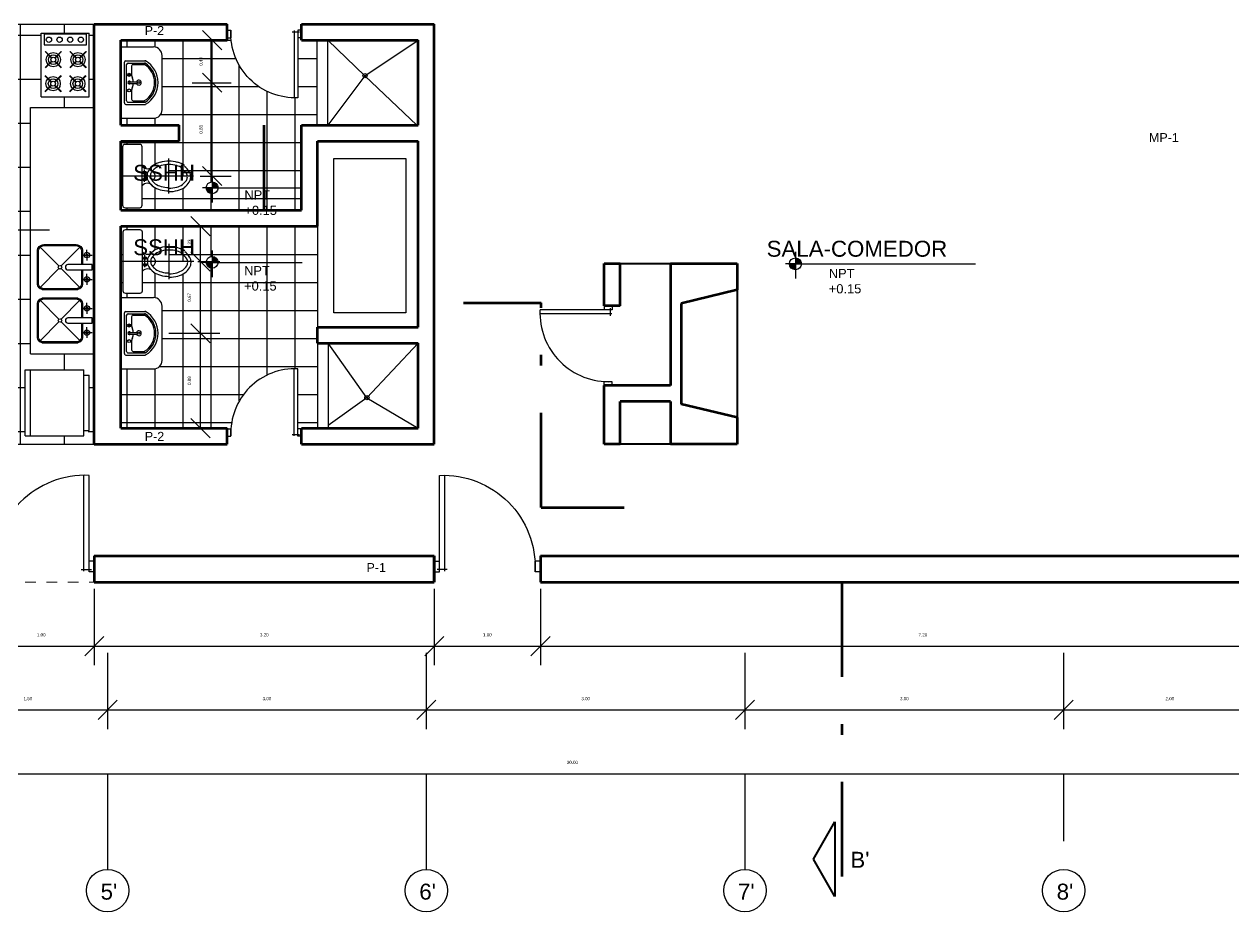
# Model space of a CAD drawing. Header units: millimetres. Extents: x 1110 to 1214, y 1038 to 1099.
# Drawn here: x 1190.43 to 1201.8, y 1085.82 to 1094.17 of the extents above; entities that cross this region are included whole.
import ezdxf

# ---------------------------------------------------------------- set-up
doc = ezdxf.new("R2010")
doc.units = ezdxf.units.MM
doc.linetypes.add('DASHDOT', pattern=[25.4, 12.7, -6.35, 0, -6.35])
doc.linetypes.add('JIS_02_1.2', pattern=[2.5, 1.25, -1.25])
for name, color, linetype, lineweight in [('CORTES', 150, 'Continuous', 40), ('LINEA-CORTE', 4, 'DASHDOT', 60), ('muros', 150, 'Continuous', 70), ('PROYECCION LOZA', 80, 'JIS_02_1.2', 5)]:
    doc.layers.add(name, color=color, linetype=linetype, lineweight=lineweight)
for name, color, linetype in [('EJES', 7, 'DASHDOT'), ('MUEBLES', 253, 'Continuous'), ('PUERTAS', 35, 'Continuous')]:
    doc.layers.add(name, color=color, linetype=linetype)
doc.styles.add('Annotative', font='arial.ttf')
doc.styles.get("Standard").update_dxf_attribs({"font": 'arial.ttf'})
doc.dimstyles.get("Standard").update_dxf_attribs({"dimtxt": 0.03, "dimasz": 0.18, "dimexe": 0.18, "dimexo": 0.0625, "dimgap": 0.09, "dimtad": 1, "dimtoh": 1, "dimzin": 0, "dimdsep": 46, "dimtxsty": 'Annotative', "dimblk": 'OBLIQUE', "dimcen": 0.09, "dimadec": 0, "dimazin": 0, "dimtfac": 1, "dimtofl": 0, "dimtmove": 0, "dimatfit": 3, "dimldrblk": 'OBLIQUE', "dimfxl": 1, "dimtolj": 1, "dimtzin": 0, "dimarcsym": 0})

# ---------------------------------------------------------------- blocks, each defined once
blk = doc.blocks.new('-P')
for p, q in [((0.335, -0.205), (0.335, 0.697)), ((0.385, -0.205), (0.385, 0.697)), ((-0.565, -0.209), (-0.565, -0.109)), ((-0.565, -0.109), (-0.515, -0.109)), ((-0.515, -0.209), (-0.515, -0.109)), ((0.385, -0.209), (0.385, -0.109)), ((0.435, -0.109), (0.385, -0.109)), ((0.435, -0.209), (0.435, -0.109)), ((-0.565, -0.209), (-0.515, -0.209)), ((0.312, -0.187), (0.407, -0.187)), ((0.435, -0.209), (0.385, -0.209))]:
    blk.add_line(p, q)
blk.add_arc((0.348, -0.165), 0.863, 87.4911, 182.5804)
blk = doc.blocks.new('puerta4')
at = {"xscale": -1}
blk.add_blockref('-P', (-0.565, 0.209), dxfattribs=at)
blk = doc.blocks.new('A$C250D141D')
at = {"layer": 'MUEBLES', "linetype": 'Continuous'}
for p, q in [((0.591, 0.388), (0.08, 0.388)), ((0, 0), (0, 0.308)), ((0.131, 0.047), (0.131, 0.229)), ((0.54, 0.047), (0.54, 0.229)), ((0.671, 0), (0.671, 0.308)), ((0.151, 0.068), (0.151, 0.224)), ((0.165, 0.115), (0.165, 0.22)), ((0.329, 0.115), (0.312, 0.115)), ((0.329, 0.08), (0.329, 0.151)), ((0.342, 0.08), (0.342, 0.151)), ((0.358, 0.115), (0.342, 0.115)), ((0.506, 0.115), (0.506, 0.22)), ((0.52, 0.068), (0.52, 0.224)), ((0.526, 0.034), (0.144, 0.034)), ((0.506, 0.054), (0.165, 0.054)), ((0.271, 0.102), (0.179, 0.102)), ((0.292, 0.109), (0.292, 0.108)), ((0.379, 0.109), (0.379, 0.108)), ((0.492, 0.102), (0.399, 0.102)), ((0.671, 0), (0, 0))]:
    blk.add_line(p, q, dxfattribs=at)
for centre, radius in [((0.335, 0.169), 0.00935), ((0.262, 0.078), 0.0142), ((0.262, 0.078), 0.00743), ((0.409, 0.078), 0.0142)]:
    blk.add_circle(centre, radius, dxfattribs=at)
for centre, radius, start, end in [((0.08, 0.308), 0.08, 90, 180), ((0.335, 0.116), 0.235, 29.7993, 150.2007), ((0.591, 0.308), 0.08, 0, 90), ((0.144, 0.227), 0.0136, 149.7338, 180), ((0.138, 0.229), 0.00682, 150.2007, 180), ((0.165, 0.222), 0.0136, 148.1891, 180), ((0.335, 0.116), 0.214, 31.27, 148.73), ((0.335, 0.116), 0.201, 32.3808, 147.6192), ((0.506, 0.222), 0.0136, 0, 31.8109), ((0.533, 0.229), 0.00682, 0, 29.7993), ((0.158, 0.224), 0.00682, 148.73, 180), ((0.179, 0.218), 0.0136, 147.0174, 180), ((0.172, 0.22), 0.00682, 147.6192, 180), ((0.179, 0.115), 0.0136, 180, 270), ((0.312, 0.081), 0.0341, 90, 125.9959), ((0.335, 0.169), 0.023, 287.2544, 252.7456), ((0.335, 0.151), 0.00682, 0, 180), ((0.358, 0.081), 0.0341, 54.0041, 90), ((0.492, 0.115), 0.0136, 270, 0), ((0.492, 0.218), 0.0136, 0, 32.9826), ((0.499, 0.22), 0.00682, 0, 32.3808), ((0.513, 0.224), 0.00682, 0, 31.27), ((0.144, 0.047), 0.0136, 180, 270), ((0.165, 0.068), 0.0136, 180, 270), ((0.271, 0.136), 0.0341, 270, 305.9959), ((0.335, 0.08), 0.0136, 120, 60), ((0.335, 0.08), 0.00682, 180, 0), ((0.399, 0.136), 0.0341, 234.0041, 270), ((0.506, 0.068), 0.0136, 270, 0), ((0.526, 0.047), 0.0136, 270, 0)]:
    blk.add_arc(centre, radius, start, end, dxfattribs=at)
blk = doc.blocks.new('A$C1C9A2D53')
at = {"layer": 'MUEBLES', "linetype": 'Continuous'}
for p, q in [((0.298, 0.687), (0.298, 0)), ((0.463, 0.456), (0.133, 0.456)), ((0.266, 0.204), (0.266, 0.255)), ((0.33, 0.204), (0.33, 0.25)), ((0, 0.181), (0, 0.043)), ((0.573, 0.204), (0.023, 0.204)), ((0.351, 0.227), (0.239, 0.227)), ((0.596, 0.043), (0.596, 0.181)), ((0.023, 0.02), (0.573, 0.02))]:
    blk.add_line(p, q, dxfattribs=at)
for centre in [(0.266, 0.227), (0.33, 0.227)]:
    blk.add_circle(centre, 0.0138, dxfattribs=at)
for centre, radius, start, end in [((0.381, 0.478), 0.22, 145.8471, 164.3045), ((0.381, 0.478), 0.188, 145.8471, 164.3045), ((0.338, 0.513), 0.158, 121.4072, 145.8471), ((0.338, 0.513), 0.126, 121.4072, 145.8471), ((0.306, 0.565), 0.0968, 90, 121.4072), ((0.306, 0.565), 0.0647, 90, 121.4072), ((0.306, 0.565), 0.0968, 58.5928, 90), ((0.306, 0.565), 0.0647, 58.5928, 90), ((0.274, 0.513), 0.126, 34.1529, 58.5928), ((0.274, 0.513), 0.158, 34.1529, 58.5928), ((0.223, 0.478), 0.188, 15.6955, 34.1529), ((0.223, 0.478), 0.22, 15.6955, 34.1529), ((0.461, 0.456), 0.303, 164.3045, 180), ((0.461, 0.456), 0.303, 180, 195.6955), ((0.461, 0.456), 0.271, 164.3045, 180), ((0.461, 0.456), 0.271, 180, 195.6955), ((0.135, 0.456), 0.271, 344.3045, 0), ((0.143, 0.456), 0.271, 0, 15.6955), ((0.135, 0.456), 0.303, 344.3045, 0), ((0.143, 0.456), 0.303, 0, 15.6955), ((0.381, 0.433), 0.22, 195.6955, 214.1529), ((0.381, 0.433), 0.188, 195.6955, 214.1529), ((0.215, 0.433), 0.188, 325.8471, 344.3045), ((0.215, 0.433), 0.22, 325.8471, 344.3045), ((0.33, 0.399), 0.158, 214.1529, 238.5928), ((0.167, 0.252), 0.062, 309.0422, 50.9578), ((0.33, 0.399), 0.126, 214.1529, 238.5928), ((0.298, 0.346), 0.0968, 238.5928, 270), ((0.297, 0.289), 0.0386, 157.2116, 171.0803), ((0.297, 0.289), 0.0392, 134.5942, 157.2116), ((0.298, 0.346), 0.0647, 238.5928, 270), ((0.298, 0.288), 0.0397, 112.2145, 134.5942), ((0.298, 0.288), 0.0403, 90, 112.2145), ((0.298, 0.288), 0.0403, 67.7855, 90), ((0.298, 0.346), 0.0647, 270, 301.4072), ((0.298, 0.346), 0.0968, 270, 301.4072), ((0.298, 0.288), 0.0397, 45.4058, 67.7855), ((0.299, 0.289), 0.0392, 22.7884, 45.4058), ((0.266, 0.399), 0.126, 301.4072, 325.8471), ((0.299, 0.289), 0.0386, 8.9197, 22.7884), ((0.266, 0.399), 0.158, 301.4072, 325.8471), ((0.429, 0.252), 0.062, 129.0422, 230.9578), ((0.023, 0.181), 0.0229, 90, 180), ((0.573, 0.181), 0.0229, 0, 90), ((0.023, 0.043), 0.0229, 180, 270), ((0.573, 0.043), 0.0229, 270, 0)]:
    blk.add_arc(centre, radius, start, end, dxfattribs=at)
blk = doc.blocks.new('_Oblique')
at = {"color": 0, "linetype": 'ByBlock', "lineweight": -2}
blk.add_line((-0.5, -0.5), (0.5, 0.5), dxfattribs=at)
blk = doc.blocks.new('*D58')
at = {"color": 0, "lineweight": -2}
for p, q in [((1190.086, 1088.959), (1190.086, 1088.141)), ((1191.086, 1088.859), (1191.086, 1088.141)), ((1190.086, 1088.321), (1191.086, 1088.321))]:
    blk.add_line(p, q, dxfattribs=at)
at = {"layer": 'Defpoints', "color": 0}
for p in [(1190.086, 1089.021), (1191.086, 1088.921), (1191.086, 1088.321)]:
    blk.add_point(p, dxfattribs=at)
at = {"color": 0, "lineweight": -2, "xscale": 0.18, "yscale": 0.18, "zscale": 0.18, "rotation": 180}
blk.add_blockref('_Oblique', (1190.086, 1088.321), dxfattribs=at)
at = {"color": 0, "lineweight": -2, "xscale": 0.18, "yscale": 0.18, "zscale": 0.18}
blk.add_blockref('_Oblique', (1191.086, 1088.321), dxfattribs=at)
at = {"color": 0, "insert": (1190.586, 1088.427), "char_height": 0.03, "attachment_point": 5, "style": 'Annotative'}
blk.add_mtext('\\A1;1.00', dxfattribs=at)
blk = doc.blocks.new('*D59')
at = {"color": 0, "lineweight": -2}
for p, q in [((1191.086, 1088.859), (1191.086, 1088.141)), ((1194.286, 1088.859), (1194.286, 1088.141)), ((1191.086, 1088.321), (1194.286, 1088.321))]:
    blk.add_line(p, q, dxfattribs=at)
at = {"layer": 'Defpoints', "color": 0}
for p in [(1191.086, 1088.921), (1194.286, 1088.921), (1194.286, 1088.321)]:
    blk.add_point(p, dxfattribs=at)
at = {"color": 0, "lineweight": -2, "xscale": 0.18, "yscale": 0.18, "zscale": 0.18, "rotation": 180}
blk.add_blockref('_Oblique', (1191.086, 1088.321), dxfattribs=at)
at = {"color": 0, "lineweight": -2, "xscale": 0.18, "yscale": 0.18, "zscale": 0.18}
blk.add_blockref('_Oblique', (1194.286, 1088.321), dxfattribs=at)
at = {"color": 0, "insert": (1192.686, 1088.427), "char_height": 0.03, "attachment_point": 5, "style": 'Annotative'}
blk.add_mtext('\\A1;3.20', dxfattribs=at)
blk = doc.blocks.new('*D60')
at = {"color": 0, "lineweight": -2}
for p, q in [((1194.286, 1088.859), (1194.286, 1088.141)), ((1195.286, 1088.859), (1195.286, 1088.141)), ((1194.286, 1088.321), (1195.286, 1088.321))]:
    blk.add_line(p, q, dxfattribs=at)
at = {"layer": 'Defpoints', "color": 0}
for p in [(1194.286, 1088.921), (1195.286, 1088.921), (1195.286, 1088.321)]:
    blk.add_point(p, dxfattribs=at)
at = {"color": 0, "lineweight": -2, "xscale": 0.18, "yscale": 0.18, "zscale": 0.18, "rotation": 180}
blk.add_blockref('_Oblique', (1194.286, 1088.321), dxfattribs=at)
at = {"color": 0, "lineweight": -2, "xscale": 0.18, "yscale": 0.18, "zscale": 0.18}
blk.add_blockref('_Oblique', (1195.286, 1088.321), dxfattribs=at)
at = {"color": 0, "insert": (1194.786, 1088.427), "char_height": 0.03, "attachment_point": 5, "style": 'Annotative'}
blk.add_mtext('\\A1;1.00', dxfattribs=at)
blk = doc.blocks.new('*D67')
at = {"color": 0, "lineweight": -2}
for p, q in [((1189.711, 1088.259), (1189.711, 1087.541)), ((1191.211, 1088.259), (1191.211, 1087.541)), ((1189.711, 1087.721), (1191.211, 1087.721))]:
    blk.add_line(p, q, dxfattribs=at)
at = {"layer": 'Defpoints', "color": 0}
for p in [(1189.711, 1088.321), (1191.211, 1088.321), (1191.211, 1087.721)]:
    blk.add_point(p, dxfattribs=at)
at = {"color": 0, "lineweight": -2, "xscale": 0.18, "yscale": 0.18, "zscale": 0.18, "rotation": 180}
blk.add_blockref('_Oblique', (1189.711, 1087.721), dxfattribs=at)
at = {"color": 0, "lineweight": -2, "xscale": 0.18, "yscale": 0.18, "zscale": 0.18}
blk.add_blockref('_Oblique', (1191.211, 1087.721), dxfattribs=at)
at = {"color": 0, "insert": (1190.461, 1087.827), "char_height": 0.03, "attachment_point": 5, "style": 'Annotative'}
blk.add_mtext('\\A1;1.50', dxfattribs=at)
blk = doc.blocks.new('*D68')
at = {"color": 0, "lineweight": -2}
for p, q in [((1191.211, 1088.259), (1191.211, 1087.541)), ((1194.211, 1088.259), (1194.211, 1087.541)), ((1191.211, 1087.721), (1194.211, 1087.721))]:
    blk.add_line(p, q, dxfattribs=at)
at = {"layer": 'Defpoints', "color": 0}
for p in [(1191.211, 1088.321), (1194.211, 1088.321), (1194.211, 1087.721)]:
    blk.add_point(p, dxfattribs=at)
at = {"color": 0, "lineweight": -2, "xscale": 0.18, "yscale": 0.18, "zscale": 0.18, "rotation": 180}
blk.add_blockref('_Oblique', (1191.211, 1087.721), dxfattribs=at)
at = {"color": 0, "lineweight": -2, "xscale": 0.18, "yscale": 0.18, "zscale": 0.18}
blk.add_blockref('_Oblique', (1194.211, 1087.721), dxfattribs=at)
at = {"color": 0, "insert": (1192.711, 1087.827), "char_height": 0.03, "attachment_point": 5, "style": 'Annotative'}
blk.add_mtext('\\A1;3.00', dxfattribs=at)
blk = doc.blocks.new('*D69')
at = {"color": 0, "lineweight": -2}
for p, q in [((1194.211, 1088.259), (1194.211, 1087.541)), ((1197.211, 1088.259), (1197.211, 1087.541)), ((1194.211, 1087.721), (1197.211, 1087.721))]:
    blk.add_line(p, q, dxfattribs=at)
at = {"layer": 'Defpoints', "color": 0}
for p in [(1194.211, 1088.321), (1197.211, 1088.321), (1197.211, 1087.721)]:
    blk.add_point(p, dxfattribs=at)
at = {"color": 0, "lineweight": -2, "xscale": 0.18, "yscale": 0.18, "zscale": 0.18, "rotation": 180}
blk.add_blockref('_Oblique', (1194.211, 1087.721), dxfattribs=at)
at = {"color": 0, "lineweight": -2, "xscale": 0.18, "yscale": 0.18, "zscale": 0.18}
blk.add_blockref('_Oblique', (1197.211, 1087.721), dxfattribs=at)
at = {"color": 0, "insert": (1195.711, 1087.827), "char_height": 0.03, "attachment_point": 5, "style": 'Annotative'}
blk.add_mtext('\\A1;3.00', dxfattribs=at)
blk = doc.blocks.new('*D70')
at = {"color": 0, "lineweight": -2}
for p, q in [((1197.211, 1088.259), (1197.211, 1087.541)), ((1200.211, 1088.259), (1200.211, 1087.541)), ((1197.211, 1087.721), (1200.211, 1087.721))]:
    blk.add_line(p, q, dxfattribs=at)
at = {"layer": 'Defpoints', "color": 0}
for p in [(1197.211, 1088.321), (1200.211, 1088.321), (1200.211, 1087.721)]:
    blk.add_point(p, dxfattribs=at)
at = {"color": 0, "lineweight": -2, "xscale": 0.18, "yscale": 0.18, "zscale": 0.18, "rotation": 180}
blk.add_blockref('_Oblique', (1197.211, 1087.721), dxfattribs=at)
at = {"color": 0, "lineweight": -2, "xscale": 0.18, "yscale": 0.18, "zscale": 0.18}
blk.add_blockref('_Oblique', (1200.211, 1087.721), dxfattribs=at)
at = {"color": 0, "insert": (1198.711, 1087.827), "char_height": 0.03, "attachment_point": 5, "style": 'Annotative'}
blk.add_mtext('\\A1;3.00', dxfattribs=at)
blk = doc.blocks.new('*D80')
at = {"color": 0, "lineweight": -2}
for p, q in [((1195.286, 1088.859), (1195.286, 1088.141)), ((1202.486, 1088.859), (1202.486, 1088.141)), ((1195.286, 1088.321), (1202.486, 1088.321))]:
    blk.add_line(p, q, dxfattribs=at)
at = {"layer": 'Defpoints', "color": 0}
for p in [(1195.286, 1088.921), (1202.486, 1088.921), (1202.486, 1088.321)]:
    blk.add_point(p, dxfattribs=at)
at = {"color": 0, "lineweight": -2, "xscale": 0.18, "yscale": 0.18, "zscale": 0.18, "rotation": 180}
blk.add_blockref('_Oblique', (1195.286, 1088.321), dxfattribs=at)
at = {"color": 0, "lineweight": -2, "xscale": 0.18, "yscale": 0.18, "zscale": 0.18}
blk.add_blockref('_Oblique', (1202.486, 1088.321), dxfattribs=at)
at = {"color": 0, "insert": (1198.886, 1088.427), "char_height": 0.03, "attachment_point": 5, "style": 'Annotative'}
blk.add_mtext('\\A1;7.20', dxfattribs=at)
blk = doc.blocks.new('*D87')
at = {"color": 0, "lineweight": -2}
for p, q in [((1200.211, 1088.259), (1200.211, 1087.541)), ((1202.211, 1088.259), (1202.211, 1087.541)), ((1200.211, 1087.721), (1202.211, 1087.721))]:
    blk.add_line(p, q, dxfattribs=at)
at = {"layer": 'Defpoints', "color": 0}
for p in [(1200.211, 1088.321), (1202.211, 1088.321), (1202.211, 1087.721)]:
    blk.add_point(p, dxfattribs=at)
at = {"color": 0, "lineweight": -2, "xscale": 0.18, "yscale": 0.18, "zscale": 0.18, "rotation": 180}
blk.add_blockref('_Oblique', (1200.211, 1087.721), dxfattribs=at)
at = {"color": 0, "lineweight": -2, "xscale": 0.18, "yscale": 0.18, "zscale": 0.18}
blk.add_blockref('_Oblique', (1202.211, 1087.721), dxfattribs=at)
at = {"color": 0, "insert": (1201.211, 1087.827), "char_height": 0.03, "attachment_point": 5, "style": 'Annotative'}
blk.add_mtext('\\A1;2.00', dxfattribs=at)
blk = doc.blocks.new('*D90')
at = {"color": 0, "lineweight": -2}
for p, q in [((1180.586, 1088.259), (1180.586, 1086.941)), ((1210.586, 1088.259), (1210.586, 1086.941)), ((1180.586, 1087.121), (1210.586, 1087.121))]:
    blk.add_line(p, q, dxfattribs=at)
at = {"layer": 'Defpoints', "color": 0}
for p in [(1180.586, 1088.321), (1210.586, 1088.321), (1210.586, 1087.121)]:
    blk.add_point(p, dxfattribs=at)
at = {"color": 0, "lineweight": -2, "xscale": 0.18, "yscale": 0.18, "zscale": 0.18, "rotation": 180}
blk.add_blockref('_Oblique', (1180.586, 1087.121), dxfattribs=at)
at = {"color": 0, "lineweight": -2, "xscale": 0.18, "yscale": 0.18, "zscale": 0.18}
blk.add_blockref('_Oblique', (1210.586, 1087.121), dxfattribs=at)
at = {"color": 0, "insert": (1195.586, 1087.227), "char_height": 0.03, "attachment_point": 5, "style": 'Annotative'}
blk.add_mtext('\\A1;30.00', dxfattribs=at)
blk = doc.blocks.new('*D101')
at = {"color": 0, "lineweight": -2}
for p, q in [((1191.786, 1091.264), (1192.266, 1091.264)), ((1192.086, 1090.371), (1192.086, 1091.264)), ((1191.786, 1090.371), (1192.266, 1090.371))]:
    blk.add_line(p, q, dxfattribs=at)
at = {"layer": 'Defpoints', "color": 0}
for p in [(1191.724, 1091.264), (1192.086, 1091.264), (1191.724, 1090.371)]:
    blk.add_point(p, dxfattribs=at)
at = {"color": 0, "lineweight": -2, "xscale": 0.18, "yscale": 0.18, "zscale": 0.18}
for p, rotation in [((1192.086, 1091.264), 90), ((1192.086, 1090.371), 270)]:
    blk.add_blockref('_Oblique', p, dxfattribs=dict(at, rotation=rotation))
at = {"color": 0, "insert": (1191.981, 1090.818), "char_height": 0.03, "attachment_point": 5, "rotation": 90, "style": 'Annotative'}
blk.add_mtext('\\A1;0.89', dxfattribs=at)
blk = doc.blocks.new('*D102')
at = {"color": 0, "lineweight": -2}
for p, q in [((1192.059, 1091.939), (1192.266, 1091.939)), ((1192.086, 1091.264), (1192.086, 1091.939)), ((1191.786, 1091.264), (1192.266, 1091.264))]:
    blk.add_line(p, q, dxfattribs=at)
at = {"layer": 'Defpoints', "color": 0}
for p in [(1191.996, 1091.939), (1192.086, 1091.939), (1191.724, 1091.264)]:
    blk.add_point(p, dxfattribs=at)
at = {"color": 0, "lineweight": -2, "xscale": 0.18, "yscale": 0.18, "zscale": 0.18}
for p, rotation in [((1192.086, 1091.939), 90), ((1192.086, 1091.264), 270)]:
    blk.add_blockref('_Oblique', p, dxfattribs=dict(at, rotation=rotation))
at = {"color": 0, "insert": (1191.981, 1091.601), "char_height": 0.03, "attachment_point": 5, "rotation": 90, "style": 'Annotative'}
blk.add_mtext('\\A1;0.67', dxfattribs=at)
blk = doc.blocks.new('*D103')
at = {"color": 0, "lineweight": -2}
for p, q in [((1192.024, 1092.271), (1191.906, 1092.271)), ((1192.086, 1091.939), (1192.086, 1092.271)), ((1192.059, 1091.939), (1192.266, 1091.939))]:
    blk.add_line(p, q, dxfattribs=at)
at = {"layer": 'Defpoints', "color": 0}
for p in [(1192.086, 1092.271), (1192.086, 1092.271), (1191.996, 1091.939)]:
    blk.add_point(p, dxfattribs=at)
at = {"color": 0, "lineweight": -2, "xscale": 0.18, "yscale": 0.18, "zscale": 0.18}
for p, rotation in [((1192.086, 1092.271), 90), ((1192.086, 1091.939), 270)]:
    blk.add_blockref('_Oblique', p, dxfattribs=dict(at, rotation=rotation))
at = {"color": 0, "insert": (1191.981, 1092.105), "char_height": 0.03, "attachment_point": 5, "rotation": 90, "style": 'Annotative'}
blk.add_mtext('\\A1;0.33', dxfattribs=at)
blk = doc.blocks.new('*D104')
at = {"color": 0, "lineweight": -2}
for p, q in [((1192.008, 1093.621), (1192.375, 1093.621)), ((1192.195, 1092.743), (1192.195, 1093.621)), ((1192.081, 1092.743), (1192.375, 1092.743))]:
    blk.add_line(p, q, dxfattribs=at)
at = {"layer": 'Defpoints', "color": 0}
for p in [(1191.946, 1093.621), (1192.195, 1093.621), (1192.019, 1092.743)]:
    blk.add_point(p, dxfattribs=at)
at = {"color": 0, "lineweight": -2, "xscale": 0.18, "yscale": 0.18, "zscale": 0.18}
for p, rotation in [((1192.195, 1093.621), 90), ((1192.195, 1092.743), 270)]:
    blk.add_blockref('_Oblique', p, dxfattribs=dict(at, rotation=rotation))
at = {"color": 0, "insert": (1192.09, 1093.182), "char_height": 0.03, "attachment_point": 5, "rotation": 90, "style": 'Annotative'}
blk.add_mtext('\\A1;0.88', dxfattribs=at)
blk = doc.blocks.new('*D105')
at = {"color": 0, "lineweight": -2}
for p, q in [((1192.071, 1094.021), (1192.375, 1094.021)), ((1192.195, 1093.621), (1192.195, 1094.021)), ((1192.071, 1093.621), (1192.375, 1093.621))]:
    blk.add_line(p, q, dxfattribs=at)
at = {"layer": 'Defpoints', "color": 0}
for p in [(1192.008, 1094.021), (1192.195, 1094.021), (1192.008, 1093.621)]:
    blk.add_point(p, dxfattribs=at)
at = {"color": 0, "lineweight": -2, "xscale": 0.18, "yscale": 0.18, "zscale": 0.18}
for p, rotation in [((1192.195, 1094.021), 90), ((1192.195, 1093.621), 270)]:
    blk.add_blockref('_Oblique', p, dxfattribs=dict(at, rotation=rotation))
at = {"color": 0, "insert": (1192.09, 1093.821), "char_height": 0.03, "attachment_point": 5, "rotation": 90, "style": 'Annotative'}
blk.add_mtext('\\A1;0.40', dxfattribs=at)

msp = doc.modelspace()

# ---------------------------------------------------------------- hatches: boundary and pattern name
at = {"ltscale": 0.1}
h = msp.add_hatch(color=256, dxfattribs=at)
h.dxf.hatch_style = 1
h.paths.add_polyline_path([(1192.251, 1092.632, 0.414214), (1192.195, 1092.688), (1192.195, 1092.632)])
h.paths.add_polyline_path([(1192.195, 1092.632), (1192.14, 1092.632, 0.414214), (1192.195, 1092.577)])
h = msp.add_hatch(color=256, dxfattribs=at)
h.dxf.hatch_style = 1
h.paths.add_polyline_path([(1192.251, 1091.931, 0.414214), (1192.195, 1091.987), (1192.195, 1091.931)])
h.paths.add_polyline_path([(1192.195, 1091.931), (1192.14, 1091.931, 0.414214), (1192.195, 1091.875)])
h = msp.add_hatch(color=256, dxfattribs=at)
h.dxf.hatch_style = 1
h.paths.add_polyline_path([(1197.742, 1091.917, 0.414214), (1197.686, 1091.973), (1197.686, 1091.917)])
h.paths.add_polyline_path([(1197.686, 1091.917), (1197.63, 1091.917, 0.414214), (1197.686, 1091.862)])
at = {"layer": 'MUEBLES'}
h = msp.add_hatch(dxfattribs=at)
h.set_pattern_fill('ANSI37', color=256, scale=0.1305, angle=45)
h.set_pattern_definition([(90, (0, 6.01868), (-0.4143375, 1e-16), []), (180, (0, 6.01868), (-1e-16, -0.4143375), [])])
h.paths.add_polyline_path([(1190.486, 1093.388), (1191.086, 1093.388), (1191.086, 1094.171), (1189.786, 1094.171), (1189.786, 1094.021), (1189.486, 1094.021), (1189.486, 1091.071), (1189.486, 1090.921), (1189.486, 1090.371), (1189.486, 1090.221), (1191.086, 1090.221), (1191.086, 1091.071), (1190.486, 1091.071), (1190.486, 1092.237), (1189.871, 1092.237, -1), (1189.76, 1092.237, -1), (1189.871, 1092.237), (1190.486, 1092.237)])
h.paths.add_polyline_path([(1190.586, 1093.488), (1190.586, 1094.088), (1191.036, 1094.088), (1191.036, 1093.488)], flags=16)
h.paths.add_polyline_path([(1190.63, 1093.612, -1), (1190.765, 1093.612, -1)], flags=0)
h.paths.add_polyline_path([(1190.652, 1093.612, -1), (1190.743, 1093.612, -1)], flags=0)
h.paths.add_polyline_path([(1190.632, 1093.838, -1), (1190.768, 1093.838, -1)], flags=0)
h.paths.add_polyline_path([(1190.655, 1093.838, -1), (1190.745, 1093.838, -1)], flags=0)
h.paths.add_polyline_path([(1190.862, 1093.612, -1), (1190.998, 1093.612, -1)], flags=0)
h.paths.add_polyline_path([(1190.975, 1093.612, -1), (1190.885, 1093.612, -1)], flags=0)
h.paths.add_polyline_path([(1190.865, 1093.838, -1), (1191, 1093.838, -1)], flags=0)
h.paths.add_polyline_path([(1190.887, 1093.838, -1), (1190.978, 1093.838, -1)], flags=0)
h.paths.add_polyline_path([(1190.613, 1093.977), (1190.613, 1094.077), (1191.013, 1094.077), (1191.013, 1093.977)], flags=0)
h.paths.add_polyline_path([(1190.436, 1090.921), (1190.986, 1090.921), (1191.036, 1090.871), (1191.036, 1090.349), (1190.986, 1090.299), (1190.436, 1090.299)], flags=16)
h.paths.add_polyline_path([(1189.826, 1092.207), (1190.717, 1092.207), (1190.717, 1092.563), (1189.826, 1092.563)], flags=25)
h.paths.add_polyline_path([(1189.851, 1092.055), (1190.436, 1092.055), (1190.436, 1092.26), (1189.851, 1092.26)], flags=24)
h = msp.add_hatch(dxfattribs=at)
h.set_pattern_fill('ANSI37', color=256, scale=0.083, angle=45)
h.set_pattern_definition([(90, (0, 6.01868), (-0.263525, 0), []), (180, (0, 6.01868), (0, -0.263525), [])])
h.paths.add_polyline_path([(1193.001, 1090.931), (1193.001, 1090.366), (1193.036, 1090.366), (1193.036, 1090.371), (1193.186, 1090.371), (1193.186, 1091.171), (1193.186, 1091.321), (1193.186, 1092.271), (1191.336, 1092.271), (1191.336, 1091.939), (1191.355, 1091.939), (1191.355, 1092.214, -0.414263), (1191.378, 1092.237), (1191.515, 1092.237, -0.414214), (1191.538, 1092.214), (1191.538, 1092.03, 0.384528), (1191.62, 1092.017, -0.049769), (1191.645, 1092.038, -0.080679), (1191.708, 1092.067, -0.068592), (1191.79, 1092.078), (1191.79, 1091.939), (1191.996, 1091.939, -0.020507), (1191.997, 1091.931, -0.137952), (1191.983, 1091.88, -0.107027), (1191.936, 1091.832, -0.080703), (1191.872, 1091.802, -0.068592), (1191.79, 1091.791), (1191.79, 1091.799, -0.068592), (1191.708, 1091.81, -0.08071), (1191.645, 1091.84, -0.049726), (1191.62, 1091.86, 0.384528), (1191.538, 1091.847), (1191.538, 1091.664, -0.414214), (1191.515, 1091.641), (1191.378, 1091.641, -0.414214), (1191.355, 1091.664), (1191.355, 1091.939), (1191.336, 1091.939), (1191.336, 1091.599), (1191.644, 1091.599, -0.414259), (1191.724, 1091.519), (1191.724, 1091.008, -0.414179), (1191.644, 1090.928), (1191.336, 1090.928), (1191.336, 1090.371), (1192.336, 1090.371), (1192.336, 1090.366), (1192.372, 1090.366, -0.408056)])
h.paths.add_polyline_path([(1192.14, 1091.931, -1), (1192.251, 1091.931, -1)], flags=16)
h.paths.add_polyline_path([(1192.372, 1094.044), (1192.336, 1094.044), (1192.336, 1094.021), (1191.336, 1094.021), (1191.336, 1093.957), (1191.644, 1093.957, -0.414259), (1191.724, 1093.877), (1191.724, 1093.366, -0.414179), (1191.644, 1093.286), (1191.336, 1093.286), (1191.336, 1093.221), (1191.886, 1093.221), (1191.886, 1093.071), (1191.336, 1093.071), (1191.336, 1092.743), (1191.352, 1092.743), (1191.352, 1093.018, -0.414263), (1191.375, 1093.041), (1191.513, 1093.041, -0.414214), (1191.536, 1093.018), (1191.536, 1092.835, 0.384528), (1191.618, 1092.822, -0.049769), (1191.642, 1092.842, -0.080679), (1191.706, 1092.872, -0.068592), (1191.788, 1092.883), (1191.788, 1092.743), (1191.994, 1092.743, -0.020507), (1191.994, 1092.735, -0.137952), (1191.98, 1092.685, -0.107027), (1191.934, 1092.637, -0.080703), (1191.87, 1092.607, -0.068592), (1191.788, 1092.596), (1191.788, 1092.603, -0.068592), (1191.706, 1092.615, -0.08071), (1191.642, 1092.644, -0.049726), (1191.618, 1092.665, 0.384528), (1191.536, 1092.652), (1191.536, 1092.468, -0.414214), (1191.513, 1092.445), (1191.375, 1092.445, -0.414214), (1191.352, 1092.468), (1191.352, 1092.743), (1191.336, 1092.743), (1191.336, 1092.421), (1193.036, 1092.421), (1193.036, 1092.632), (1192.251, 1092.632, -1), (1192.14, 1092.632, -1), (1192.251, 1092.632), (1193.036, 1092.632), (1193.036, 1093.221), (1193.184, 1093.221), (1193.184, 1094.021), (1193.036, 1094.021), (1193.036, 1094.044), (1193.001, 1094.044), (1193.001, 1093.48, -0.408056)])
h.paths.add_polyline_path([(1192.273, 1091.901), (1192.93, 1091.901), (1192.93, 1092.257), (1192.273, 1092.257)], flags=24)
h.paths.add_polyline_path([(1192.273, 1092.603), (1192.93, 1092.603), (1192.93, 1092.958), (1192.273, 1092.958)], flags=24)

# ---------------------------------------------------------------- linework, layer by layer
at = {"color": 0}
for p, q in [((1189.786, 1094.171), (1191.086, 1094.171)), ((1193.634, 1093.687), (1193.284, 1094.021)), ((1193.634, 1093.687), (1194.136, 1094.021)), ((1193.634, 1093.687), (1193.284, 1093.221)), ((1193.634, 1093.687), (1194.122, 1093.221)), ((1193.652, 1090.658), (1193.286, 1091.171)), ((1193.652, 1090.658), (1194.136, 1091.171)), ((1193.652, 1090.658), (1193.286, 1090.397)), ((1193.652, 1090.658), (1194.136, 1090.371)), ((1189.486, 1090.221), (1191.086, 1090.221)), ((1191.211, 1087.121), (1191.211, 1086.221)), ((1194.211, 1087.121), (1194.211, 1086.221)), ((1197.211, 1087.121), (1197.211, 1086.221))]:
    msp.add_line(p, q, dxfattribs=at)
at = {"ltscale": 0.1}
for p, q in [((1192.195, 1092.744), (1192.195, 1092.494)), ((1192.195, 1092.632), (1192.104, 1092.632)), ((1192.195, 1092.632), (1193.043, 1092.632)), ((1192.195, 1092.632), (1192.195, 1092.521)), ((1189.815, 1092.237), (1190.663, 1092.237)), ((1192.195, 1091.931), (1192.104, 1091.931)), ((1192.195, 1092.043), (1192.195, 1091.793)), ((1192.195, 1091.931), (1193.043, 1091.931)), ((1192.195, 1091.931), (1192.195, 1091.82)), ((1197.686, 1092.029), (1197.686, 1091.779)), ((1197.686, 1091.917), (1197.594, 1091.917)), ((1197.686, 1091.917), (1199.381, 1091.917)), ((1197.686, 1091.917), (1197.686, 1091.806))]:
    msp.add_line(p, q, dxfattribs=at)
at = {"lineweight": 40}
for p, q in [((1197.856, 1086.317), (1198.056, 1086.667)), ((1198.056, 1086.667), (1198.056, 1085.967)), ((1198.056, 1085.967), (1197.856, 1086.317))]:
    msp.add_line(p, q, dxfattribs=at)
at = {"ltscale": 0.1}
for centre in [(1192.195, 1092.632), (1192.195, 1091.931), (1197.686, 1091.917)]:
    msp.add_circle(centre, 0.0557, dxfattribs=at)
at = {"color": 0}
for centre in [(1191.211, 1086.021), (1194.211, 1086.021), (1197.211, 1086.021), (1200.211, 1086.021)]:
    msp.add_circle(centre, 0.2, dxfattribs=at)
at = {"layer": 'CORTES'}
for p, q in [((1196.036, 1091.921), (1196.511, 1091.921)), ((1197.136, 1091.671), (1197.136, 1090.471)), ((1196.511, 1090.221), (1196.036, 1090.221))]:
    msp.add_line(p, q, dxfattribs=at)
at = {"layer": 'EJES', "ltscale": 0.05}
msp.add_line((1200.211, 1087.121), (1200.211, 1086.221), dxfattribs=at)
at = {"layer": 'LINEA-CORTE', "ltscale": 0.07}
for p, q in [((1194.56, 1091.549), (1195.291, 1091.549)), ((1195.291, 1089.626), (1195.291, 1091.549)), ((1195.291, 1089.626), (1196.075, 1089.626)), ((1198.123, 1088.921), (1198.123, 1085.913))]:
    msp.add_line(p, q, dxfattribs=at)
at = {"layer": 'MUEBLES'}
for p, q in [((1190.586, 1094.088), (1191.036, 1094.088)), ((1190.586, 1093.488), (1190.586, 1094.088)), ((1191.036, 1093.488), (1191.036, 1094.088)), ((1193.184, 1093.221), (1193.184, 1094.021)), ((1193.284, 1093.221), (1193.284, 1094.021)), ((1190.682, 1093.852), (1190.622, 1093.913)), ((1190.686, 1093.856), (1190.626, 1093.916)), ((1190.714, 1093.856), (1190.774, 1093.916)), ((1190.718, 1093.852), (1190.778, 1093.913)), ((1190.915, 1093.852), (1190.854, 1093.913)), ((1190.918, 1093.856), (1190.858, 1093.916)), ((1190.947, 1093.856), (1191.007, 1093.916)), ((1190.95, 1093.852), (1191.011, 1093.913)), ((1190.682, 1093.824), (1190.622, 1093.764)), ((1190.686, 1093.821), (1190.626, 1093.76)), ((1190.714, 1093.821), (1190.774, 1093.76)), ((1190.718, 1093.824), (1190.778, 1093.764)), ((1190.915, 1093.824), (1190.854, 1093.764)), ((1190.918, 1093.821), (1190.858, 1093.76)), ((1190.947, 1093.821), (1191.007, 1093.76)), ((1190.95, 1093.824), (1191.011, 1093.764)), ((1190.68, 1093.626), (1190.62, 1093.686)), ((1190.684, 1093.63), (1190.623, 1093.69)), ((1190.712, 1093.63), (1190.772, 1093.69)), ((1190.715, 1093.626), (1190.776, 1093.686)), ((1190.912, 1093.626), (1190.852, 1093.686)), ((1190.916, 1093.63), (1190.856, 1093.69)), ((1190.944, 1093.63), (1191.004, 1093.69)), ((1190.948, 1093.626), (1191.008, 1093.686)), ((1190.68, 1093.598), (1190.62, 1093.538)), ((1190.684, 1093.594), (1190.623, 1093.534)), ((1190.712, 1093.594), (1190.772, 1093.534)), ((1190.715, 1093.598), (1190.776, 1093.538)), ((1190.912, 1093.598), (1190.852, 1093.538)), ((1190.916, 1093.594), (1190.856, 1093.534)), ((1190.944, 1093.594), (1191.004, 1093.534)), ((1190.948, 1093.598), (1191.008, 1093.538)), ((1190.586, 1093.488), (1191.036, 1093.488)), ((1190.486, 1093.388), (1191.086, 1093.388)), ((1190.486, 1091.071), (1190.486, 1093.388)), ((1193.186, 1092.271), (1193.186, 1091.321)), ((1190.751, 1091.898), (1190.577, 1092.075)), ((1190.775, 1091.898), (1190.949, 1092.075)), ((1191.016, 1091.999), (1191.016, 1092.05)), ((1190.965, 1091.999), (1191.067, 1091.999)), ((1191.016, 1091.999), (1191.016, 1091.949)), ((1190.577, 1091.696), (1190.751, 1091.873)), ((1190.949, 1091.696), (1190.775, 1091.873)), ((1191.016, 1091.771), (1191.016, 1091.822)), ((1190.965, 1091.771), (1191.067, 1091.771)), ((1191.016, 1091.771), (1191.016, 1091.721)), ((1190.751, 1091.396), (1190.577, 1091.574)), ((1190.775, 1091.396), (1190.949, 1091.574)), ((1190.965, 1091.498), (1191.067, 1091.498)), ((1191.016, 1091.498), (1191.016, 1091.549)), ((1191.016, 1091.498), (1191.016, 1091.447)), ((1190.577, 1091.194), (1190.751, 1091.372)), ((1190.949, 1091.195), (1190.775, 1091.372)), ((1190.965, 1091.27), (1191.067, 1091.27)), ((1191.016, 1091.27), (1191.016, 1091.321)), ((1191.016, 1091.27), (1191.016, 1091.22)), ((1193.186, 1091.171), (1193.186, 1090.371)), ((1193.286, 1091.171), (1193.286, 1090.371)), ((1190.486, 1091.071), (1191.086, 1091.071)), ((1190.436, 1090.921), (1190.986, 1090.921)), ((1190.436, 1090.299), (1190.436, 1090.921)), ((1190.486, 1090.299), (1190.486, 1090.921)), ((1190.986, 1090.299), (1190.986, 1090.921)), ((1190.986, 1090.871), (1191.036, 1090.871)), ((1191.036, 1090.349), (1191.036, 1090.871)), ((1190.986, 1090.349), (1191.036, 1090.349)), ((1190.436, 1090.299), (1190.986, 1090.299))]:
    msp.add_line(p, q, dxfattribs=at)
at = {"layer": 'MUEBLES', "linetype": 'Continuous'}
for p, q in [((1191.352, 1093.018), (1191.352, 1092.468)), ((1191.513, 1093.041), (1191.375, 1093.041)), ((1191.536, 1092.468), (1191.536, 1093.018)), ((1191.788, 1092.578), (1191.788, 1092.909)), ((1192.019, 1092.743), (1191.332, 1092.743)), ((1191.536, 1092.776), (1191.587, 1092.776)), ((1191.559, 1092.69), (1191.559, 1092.803)), ((1191.536, 1092.711), (1191.581, 1092.711)), ((1191.375, 1092.445), (1191.513, 1092.445))]:
    msp.add_line(p, q, dxfattribs=at)
at = {"layer": 'MUEBLES'}
for points in [[(1190.613, 1094.077), (1190.613, 1093.977), (1191.013, 1093.977), (1191.013, 1094.077)], [(1193.342, 1092.909), (1194.017, 1092.909), (1194.017, 1091.457), (1193.342, 1091.457)]]:
    msp.add_lwpolyline(points, close=True, dxfattribs=at)
for points in [[(1190.976, 1091.86), (1190.976, 1091.733, -0.414214), (1190.915, 1091.673), (1190.611, 1091.673, -0.414214), (1190.55, 1091.733), (1190.55, 1092.037, -0.414214), (1190.611, 1092.098), (1190.915, 1092.098, -0.414214), (1190.976, 1092.037), (1190.976, 1091.911)], [(1190.965, 1091.86), (1190.965, 1091.733, -0.414214), (1190.915, 1091.683), (1190.611, 1091.683, -0.414214), (1190.56, 1091.733), (1190.56, 1092.037, -0.414214), (1190.611, 1092.088), (1190.915, 1092.088, -0.414214), (1190.965, 1092.037), (1190.965, 1091.911)], [(1190.976, 1091.359), (1190.976, 1091.232, -0.414214), (1190.915, 1091.171), (1190.611, 1091.171, -0.414214), (1190.55, 1091.232), (1190.55, 1091.536, -0.414214), (1190.611, 1091.597), (1190.915, 1091.597, -0.414214), (1190.976, 1091.536), (1190.976, 1091.409)], [(1190.965, 1091.359), (1190.965, 1091.232, -0.414214), (1190.915, 1091.182), (1190.611, 1091.182, -0.414214), (1190.56, 1091.232), (1190.56, 1091.536, -0.414214), (1190.611, 1091.587), (1190.915, 1091.587, -0.414214), (1190.965, 1091.536), (1190.965, 1091.409)]]:
    msp.add_lwpolyline(points, format="xyb", dxfattribs=at)
for points in [[(1190.814, 1091.884, 0.414214), (1190.838, 1091.86), (1191.067, 1091.86), (1191.067, 1091.911), (1190.838, 1091.911, 0.414214), (1190.814, 1091.886)], [(1190.814, 1091.383, 0.414214), (1190.838, 1091.359), (1191.067, 1091.359), (1191.067, 1091.409), (1190.838, 1091.409, 0.414214), (1190.814, 1091.385)]]:
    msp.add_lwpolyline(points, format="xyb", close=True, dxfattribs=at)
for centre, radius in [((1190.659, 1094.025), 0.025), ((1190.759, 1094.025), 0.025), ((1190.859, 1094.025), 0.025), ((1190.959, 1094.025), 0.025), ((1190.7, 1093.838), 0.0677), ((1190.7, 1093.838), 0.0451), ((1190.932, 1093.838), 0.0677), ((1190.932, 1093.838), 0.0451), ((1190.7, 1093.838), 0.0226), ((1190.932, 1093.838), 0.0226), ((1190.698, 1093.612), 0.0677), ((1190.698, 1093.612), 0.0451), ((1190.93, 1093.612), 0.0677), ((1190.93, 1093.612), 0.0451), ((1193.634, 1093.687), 0.02), ((1190.698, 1093.612), 0.0226), ((1190.93, 1093.612), 0.0226), ((1191.016, 1091.999), 0.0253), ((1191.016, 1091.999), 0.0101), ((1190.763, 1091.885), 0.0172), ((1191.016, 1091.771), 0.0253), ((1191.016, 1091.771), 0.0101), ((1191.016, 1091.498), 0.0253), ((1191.016, 1091.498), 0.0101), ((1190.763, 1091.384), 0.0172), ((1191.016, 1091.27), 0.0253), ((1191.016, 1091.27), 0.0101), ((1193.652, 1090.658), 0.02)]:
    msp.add_circle(centre, radius, dxfattribs=at)
at = {"layer": 'MUEBLES', "linetype": 'Continuous'}
for centre in [(1191.559, 1092.776), (1191.559, 1092.711)]:
    msp.add_circle(centre, 0.0138, dxfattribs=at)
for centre, radius, start, end in [((1191.375, 1093.018), 0.0229, 90, 180), ((1191.513, 1093.018), 0.0229, 0, 90), ((1191.731, 1092.711), 0.158, 124.1529, 148.5928), ((1191.765, 1092.661), 0.22, 105.6955, 124.1529), ((1191.765, 1092.661), 0.188, 105.6955, 124.1529), ((1191.788, 1092.58), 0.303, 90, 105.6955), ((1191.788, 1092.58), 0.271, 90, 105.6955), ((1191.788, 1092.58), 0.303, 74.3045, 90), ((1191.788, 1092.58), 0.271, 74.3045, 90), ((1191.81, 1092.661), 0.188, 55.8471, 74.3045), ((1191.81, 1092.661), 0.22, 55.8471, 74.3045), ((1191.584, 1092.874), 0.062, 219.0422, 320.9578), ((1191.678, 1092.743), 0.0968, 148.5928, 180), ((1191.678, 1092.743), 0.0968, 180, 211.4072), ((1191.678, 1092.743), 0.0647, 148.5928, 180), ((1191.678, 1092.743), 0.0647, 180, 211.4072), ((1191.731, 1092.711), 0.126, 124.1529, 148.5928), ((1191.621, 1092.745), 0.0386, 67.2116, 81.0803), ((1191.62, 1092.744), 0.0392, 44.5942, 67.2116), ((1191.62, 1092.744), 0.0397, 22.2145, 44.5942), ((1191.62, 1092.743), 0.0397, 315.4058, 337.7855), ((1191.619, 1092.743), 0.0403, 0, 22.2145), ((1191.619, 1092.743), 0.0403, 337.7855, 0), ((1191.845, 1092.703), 0.126, 31.4072, 55.8471), ((1191.845, 1092.703), 0.158, 31.4072, 55.8471), ((1191.897, 1092.735), 0.0647, 0, 31.4072), ((1191.897, 1092.735), 0.0647, 328.5928, 0), ((1191.897, 1092.735), 0.0968, 0, 31.4072), ((1191.897, 1092.735), 0.0968, 328.5928, 0), ((1191.584, 1092.613), 0.062, 39.0422, 140.9578), ((1191.731, 1092.775), 0.158, 211.4072, 235.8471), ((1191.731, 1092.775), 0.126, 211.4072, 235.8471), ((1191.621, 1092.742), 0.0386, 278.9197, 292.7884), ((1191.62, 1092.743), 0.0392, 292.7884, 315.4058), ((1191.765, 1092.826), 0.22, 235.8471, 254.3045), ((1191.765, 1092.826), 0.188, 235.8471, 254.3045), ((1191.788, 1092.906), 0.303, 254.3045, 270), ((1191.788, 1092.906), 0.271, 254.3045, 270), ((1191.788, 1092.899), 0.271, 270, 285.6955), ((1191.81, 1092.818), 0.188, 285.6955, 304.1529), ((1191.81, 1092.818), 0.22, 285.6955, 304.1529), ((1191.845, 1092.768), 0.126, 304.1529, 328.5928), ((1191.845, 1092.768), 0.158, 304.1529, 328.5928), ((1191.788, 1092.899), 0.303, 270, 285.6955), ((1191.375, 1092.468), 0.0229, 180, 270), ((1191.513, 1092.468), 0.0229, 270, 0)]:
    msp.add_arc(centre, radius, start, end, dxfattribs=at)
at = {"layer": 'muros', "color": 5}
for p, q in [((1191.086, 1094.171), (1192.336, 1094.171)), ((1191.086, 1090.221), (1191.086, 1094.171)), ((1192.336, 1094.021), (1192.336, 1094.171)), ((1193.036, 1094.171), (1194.286, 1094.171)), ((1193.036, 1094.021), (1193.036, 1094.171)), ((1194.286, 1090.221), (1194.286, 1094.171)), ((1191.336, 1094.021), (1192.336, 1094.021)), ((1191.336, 1093.221), (1191.336, 1094.021)), ((1193.036, 1094.021), (1194.136, 1094.021)), ((1194.136, 1093.221), (1194.136, 1094.021)), ((1191.336, 1093.221), (1191.886, 1093.221)), ((1191.886, 1093.071), (1191.886, 1093.221)), ((1192.686, 1092.421), (1192.686, 1093.221)), ((1193.036, 1093.221), (1194.136, 1093.221)), ((1193.036, 1092.421), (1193.036, 1093.221)), ((1191.336, 1093.071), (1191.886, 1093.071)), ((1191.336, 1092.421), (1191.336, 1093.071)), ((1193.186, 1093.071), (1194.136, 1093.071)), ((1193.186, 1092.271), (1193.186, 1093.071)), ((1194.136, 1091.321), (1194.136, 1093.071)), ((1191.336, 1092.421), (1193.036, 1092.421)), ((1191.336, 1092.271), (1193.186, 1092.271)), ((1191.336, 1090.371), (1191.336, 1092.271)), ((1195.886, 1091.921), (1196.036, 1091.921)), ((1195.886, 1091.521), (1195.886, 1091.921)), ((1196.036, 1091.521), (1196.036, 1091.921)), ((1196.511, 1091.921), (1197.136, 1091.921)), ((1196.511, 1091.921), (1196.511, 1090.771)), ((1197.136, 1091.921), (1197.136, 1091.671)), ((1197.136, 1091.671), (1196.611, 1091.545)), ((1196.036, 1091.521), (1195.886, 1091.521)), ((1196.611, 1091.545), (1196.611, 1090.621)), ((1196.611, 1091.545), (1196.611, 1090.597)), ((1193.186, 1091.321), (1194.136, 1091.321)), ((1193.186, 1091.171), (1193.186, 1091.321)), ((1193.186, 1091.171), (1194.136, 1091.171)), ((1194.136, 1090.371), (1194.136, 1091.171)), ((1195.886, 1090.221), (1195.886, 1090.771)), ((1196.511, 1090.771), (1195.886, 1090.771)), ((1196.036, 1090.221), (1196.036, 1090.621)), ((1196.511, 1090.621), (1196.036, 1090.621)), ((1196.511, 1090.621), (1196.511, 1090.221)), ((1197.136, 1090.471), (1196.611, 1090.597)), ((1197.136, 1090.471), (1197.136, 1090.221)), ((1191.336, 1090.371), (1192.336, 1090.371)), ((1191.336, 1090.371), (1192.336, 1090.371)), ((1192.336, 1090.221), (1192.336, 1090.371)), ((1193.036, 1090.221), (1193.036, 1090.371)), ((1193.036, 1090.371), (1194.136, 1090.371)), ((1191.086, 1090.221), (1192.336, 1090.221)), ((1193.036, 1090.221), (1194.286, 1090.221)), ((1196.036, 1090.221), (1195.886, 1090.221)), ((1197.136, 1090.221), (1196.511, 1090.221)), ((1191.086, 1089.171), (1194.286, 1089.171)), ((1191.086, 1089.171), (1191.086, 1088.921)), ((1191.086, 1089.171), (1191.086, 1088.921)), ((1194.286, 1089.171), (1194.286, 1088.921)), ((1194.286, 1088.921), (1194.286, 1089.171)), ((1195.286, 1089.171), (1195.286, 1088.921)), ((1195.286, 1089.171), (1202.486, 1089.171)), ((1191.086, 1088.921), (1194.286, 1088.921)), ((1195.286, 1088.921), (1202.486, 1088.921))]:
    msp.add_line(p, q, dxfattribs=at)
at = {"layer": 'PROYECCION LOZA', "ltscale": 0.05}
msp.add_line((1185.636, 1088.921), (1191.086, 1088.921), dxfattribs=at)

# ---------------------------------------------------------------- block references
at = {"color": 0, "rotation": 270}
for name, p in [('A$C250D141D', (1191.336, 1093.957)), ('A$C1C9A2D53', (1191.335, 1092.237)), ('A$C250D141D', (1191.336, 1091.599))]:
    msp.add_blockref(name, p, dxfattribs=at)
at = {"layer": 'PUERTAS', "xscale": 0.6999999999999931, "yscale": 0.6999999999999931, "zscale": 0.6999999999999931, "rotation": 179.9999999999974}
msp.add_blockref('puerta4', (1192.336, 1094.114), dxfattribs=at)
at = {"layer": 'PUERTAS', "extrusion": (0, 0, -1), "xscale": 0.7500000000008076, "yscale": 0.7500000000008076, "zscale": -0.7500000000012631, "rotation": 270.0000000000073}
msp.add_blockref('puerta4', (-1195.961, 1090.771), dxfattribs=at)
at = {"layer": 'PUERTAS', "extrusion": (0, 0, -1), "xscale": 0.6999999999997657, "yscale": 0.6999999999997657, "zscale": -0.6999999999997658}
msp.add_blockref('puerta4', (-1192.336, 1090.296), dxfattribs=at)
at = {"layer": 'PUERTAS', "extrusion": (0, 0, -1), "zscale": -1.000000000000606}
msp.add_blockref('puerta4', (-1190.086, 1089.021), dxfattribs=at)
at = {"layer": 'PUERTAS'}
msp.add_blockref('puerta4', (1195.286, 1089.021), dxfattribs=at)

# ---------------------------------------------------------------- texts
at = {"attachment_point": 1}
for s, width, insert, char_height in [('{\\f@Arial Unicode MS|b0|i0|c0|p34;P-2}', 2.29191, (1191.56, 1094.154), 0.08419), ('{\\f@Arial Unicode MS|b0|i0|c0|p34;MP-1}', 2.29191, (1201.014, 1093.147), 0.08419), ('{\\f@Arial Unicode MS|b0|i0|c0|p34;SSHH}', 2.29191, (1191.452, 1092.849), 0.15), ('{\\f@Arial Unicode MS|b0|i0|c0|p34;SSHH}', 2.29191, (1191.452, 1092.148), 0.15), ('{\\f@Arial Unicode MS|b0|i0|c0|p34;SALA-COMEDOR}', 2.29191, (1197.415, 1092.134), 0.15), ('{\\f@Arial Unicode MS|b0|i0|c0|p34;P-2}', 2.29191, (1191.561, 1090.336), 0.08419), ('{\\f@Arial Unicode MS|b0|i0|c0|p34;P-1}', 2.29191, (1193.648, 1089.102), 0.08419), ("{\\f@Arial Unicode MS|b0|i0|c0|p34; B'}", 0.74087, (1198.145, 1086.386), 0.15), ("{\\f@Arial Unicode MS|b0|i0|c0|p34; 5'}", 0.74087, (1191.087, 1086.086), 0.15), ("{\\f@Arial Unicode MS|b0|i0|c0|p34; 6'}", 0.74087, (1194.087, 1086.086), 0.15), ("{\\f@Arial Unicode MS|b0|i0|c0|p34; 7'}", 0.74087, (1197.087, 1086.086), 0.15), ("{\\f@Arial Unicode MS|b0|i0|c0|p34; 8'}", 0.74087, (1200.087, 1086.086), 0.15)]:
    msp.add_mtext_dynamic_manual_height_columns(s, width=width, gutter_width=12.5, heights=[0], dxfattribs=dict(at, insert=insert, char_height=char_height))
at = {"ltscale": 0.1}
note = msp.add_mtext_dynamic_manual_height_columns('{\\f@Arial Unicode MS|b0|i0|c0|p34;NPT }', width=0.14836, gutter_width=0.0848, heights=[0.0754, 0], dxfattribs=dict(at, insert=(1192.266, 1092.608), char_height=0.0865, attachment_point=1))
for column, words in zip(note.columns.linked_columns, ['{\\f@Arial Unicode MS|b0|i0|c0|p34;+0.15}']):
    column.text = words
note = msp.add_mtext_dynamic_manual_height_columns('{\\f@Arial Unicode MS|b0|i0|c0|p34;NPT }', width=0.14836, gutter_width=0.0848, heights=[0.0754, 0], dxfattribs=dict(at, insert=(1192.263, 1091.896), char_height=0.0865, attachment_point=1))
for column, words in zip(note.columns.linked_columns, ['{\\f@Arial Unicode MS|b0|i0|c0|p34;+0.15}']):
    column.text = words
note = msp.add_mtext_dynamic_manual_height_columns('{\\f@Arial Unicode MS|b0|i0|c0|p34;NPT }', width=0.14836, gutter_width=0.0848, heights=[0.0754, 0], dxfattribs=dict(at, insert=(1197.767, 1091.87), char_height=0.0865, attachment_point=1))
for column, words in zip(note.columns.linked_columns, ['{\\f@Arial Unicode MS|b0|i0|c0|p34;+0.15}']):
    column.text = words

# ---------------------------------------------------------------- dimensions: what is measured, and where the dimension line sits
at = {"color": 0}
for base, p1, p2, picture, middle in [((1192.195, 1094.021), (1192.008, 1093.621), (1192.008, 1094.021), '*D105', (1192.09, 1093.821)), ((1192.086, 1091.264), (1191.724, 1090.371), (1191.724, 1091.264), '*D101', (1191.981, 1090.818))]:
    dim = msp.add_linear_dim(base=base, p1=p1, p2=p2, angle=90, dimstyle='Standard', dxfattribs=at)
    dim.commit()
    dim.dimension.update_dxf_attribs({"geometry": picture, "text_midpoint": middle})
for base, p1, p2, picture, middle in [((1192.195, 1093.621), (1192.019, 1092.743), (1191.946, 1093.621), '*D104', (1192.09, 1093.182)), ((1192.086, 1092.271), (1191.996, 1091.939), (1192.086, 1092.271), '*D103', (1191.981, 1092.105)), ((1192.0865, 1091.9386), (1191.7236, 1091.2637), (1191.9964, 1091.9386), '*D102', (1191.9811, 1091.6011))]:
    dim = msp.add_linear_dim(base=base, p1=p1, p2=p2, angle=90, dimstyle='Standard', override={"dimtmove": 1}, dxfattribs=at)
    dim.commit()
    dim.dimension.update_dxf_attribs({"geometry": picture, "text_midpoint": middle})
for base, p1, p2, picture, middle in [((1191.086, 1088.321), (1190.086, 1089.021), (1191.086, 1088.921), '*D58', (1190.586, 1088.427)), ((1194.286, 1088.321), (1191.086, 1088.921), (1194.286, 1088.921), '*D59', (1192.686, 1088.427)), ((1195.286, 1088.321), (1194.286, 1088.921), (1195.286, 1088.921), '*D60', (1194.786, 1088.427)), ((1191.211, 1087.721), (1189.711, 1088.321), (1191.211, 1088.321), '*D67', (1190.461, 1087.827)), ((1194.211, 1087.721), (1191.211, 1088.321), (1194.211, 1088.321), '*D68', (1192.711, 1087.827)), ((1197.211, 1087.721), (1194.211, 1088.321), (1197.211, 1088.321), '*D69', (1195.711, 1087.827)), ((1200.211, 1087.721), (1197.211, 1088.321), (1200.211, 1088.321), '*D70', (1198.711, 1087.827))]:
    dim = msp.add_linear_dim(base=base, p1=p1, p2=p2, dimstyle='Standard', override={"dimtmove": 1}, dxfattribs=at)
    dim.commit()
    dim.dimension.update_dxf_attribs({"geometry": picture, "text_midpoint": middle})
for base, p1, p2, picture, middle in [((1202.486, 1088.321), (1195.286, 1088.921), (1202.486, 1088.921), '*D80', (1198.886, 1088.427)), ((1210.586, 1087.121), (1180.586, 1088.321), (1210.586, 1088.321), '*D90', (1195.586, 1087.227)), ((1202.211, 1087.721), (1200.211, 1088.321), (1202.211, 1088.321), '*D87', (1201.211, 1087.827))]:
    dim = msp.add_linear_dim(base=base, p1=p1, p2=p2, dimstyle='Standard', dxfattribs=at)
    dim.commit()
    dim.dimension.update_dxf_attribs({"geometry": picture, "text_midpoint": middle})

doc.saveas('drawing.dxf')
